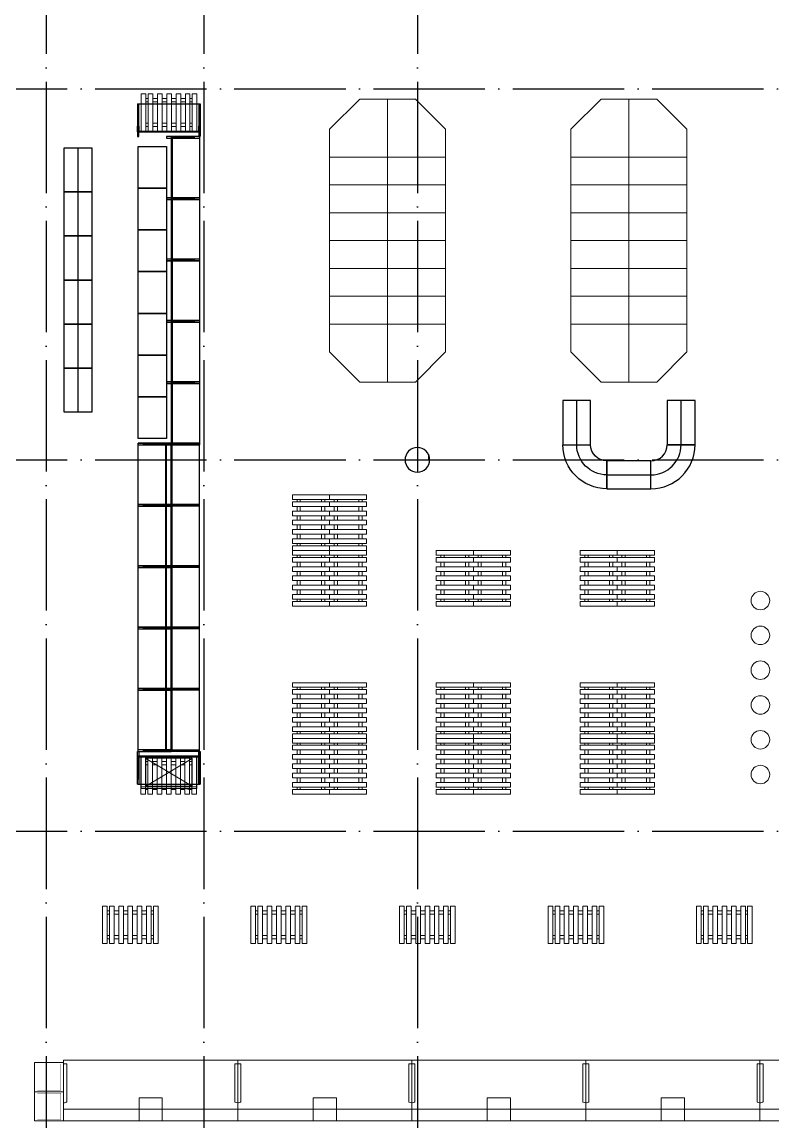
# Model space of a CAD drawing. Extents: x -4497 to 351150, y -50 to 322254.
# Drawn here: x 84252 to 100431, y 127815 to 151525 of the extents above; entities that cross this region are included whole.
import ezdxf
from ezdxf.enums import TextEntityAlignment as Align

# ---------------------------------------------------------------- set-up
doc = ezdxf.new("R2010")
doc.units = 0
doc.header["$LTSCALE"] = 100
doc.linetypes.add('ACAD_ISO04W100', pattern=[30, 24, -3, 0, -3])
doc.linetypes.add('DASHED', pattern=[19.05, 12.7, -6.35])
doc.layers.get('0').update_dxf_attribs({"linetype": 'CONTINUOUS'})
for name, color, linetype in [('axis', 40, 'CONTINUOUS'), ('COLON', 5, 'CONTINUOUS'), ('furn2', 252, 'CONTINUOUS')]:
    doc.layers.add(name, color=color, linetype=linetype)
doc.layers.add('equipment', color=8, linetype='CONTINUOUS', lineweight=0)
doc.layers.add('refr', color=150, linetype='CONTINUOUS', lineweight=15)
doc.layers.add('OBORUD', color=7, linetype='CONTINUOUS', true_color=0x83639d)
doc.styles.add('GENERATED_STYLE_1', font='arial.ttf')

# ---------------------------------------------------------------- blocks, each defined once
blk = doc.blocks.new('пок')
at = {"layer": 'furn2', "color": 7, "linetype": 'ByBlock'}
for points in [[(0, 600), (950, 600), (950, 0), (0, 0), (0, 600)], [(0, 600), (950, 600), (950, 300), (0, 300), (0, 600)]]:
    blk.add_lwpolyline(points, dxfattribs=at)
blk = doc.blocks.new('Колумб 01 1330х610')
at = {"layer": 'furn2', "color": 7}
for p, q in [((0, -710), (0, 0)), ((0, 0), (30, 0)), ((30, 0), (30, -710)), ((1322, -710), (1322, 0)), ((1322, 0), (1352, 0)), ((1352, 0), (1352, -710)), ((15, -100), (15, -610)), ((15, -120), (1345, -120)), ((1337, -100), (1337, -610)), ((1352, -710), (1352, -10)), ((0, -710), (1352, -710))]:
    blk.add_line(p, q, dxfattribs=at)
at = {"layer": 'furn2', "color": 0, "lineweight": 0}
blk.add_line((1352, -100), (0, -100), dxfattribs=at)
at = {"layer": 'furn2', "color": 7}
blk.add_lwpolyline([(0, -100), (15, -610), (30, -100), (1322, -100), (1337, -610), (1352, -100)], dxfattribs=at)
blk = doc.blocks.new('Колумб 01 1330х1320')
at = {"layer": 'furn2', "color": 7}
for p, q in [((0, 0), (1352, 0)), ((1322, 0), (1322, -700)), ((1352, -710), (1352, 0)), ((1352, 0), (1352, -700)), ((0, 0), (0, -700)), ((15, -610), (15, -100)), ((30, -710), (30, 0)), ((1337, -610), (1337, -100)), ((0, -610), (30, -610)), ((0, -610), (1352, -610)), ((0, -1320), (0, -620)), ((0, -710), (1352, -710)), ((0, -710), (30, -710)), ((15, -590), (1337, -590)), ((15, -710), (15, -1220)), ((30, -610), (30, -1320)), ((1322, -610), (1352, -610)), ((1322, -610), (1352, -610)), ((1322, -1320), (1322, -620)), ((1322, -710), (1352, -710)), ((1322, -710), (1352, -710)), ((1337, -710), (1337, -1220)), ((1352, -610), (1352, -1320)), ((1352, -1320), (1352, -620)), ((15, -730), (1337, -730)), ((0, -1320), (1352, -1320))]:
    blk.add_line(p, q, dxfattribs=at)
blk.add_lwpolyline([(30, -610), (15, -100), (0, -610), (0, -710), (15, -1220), (30, -710), (1322, -710), (1337, -1220), (1352, -710), (1352, -610), (1337, -100), (1322, -610)], dxfattribs=at)
blk = doc.blocks.new('Pallete 120-80')
at = {"layer": 'furn2', "color": 0, "linetype": 'ByBlock', "lineweight": 0, "ltscale": 1000}
for p, q in [((-50, 757), (-50, -43)), ((50, 757), (-50, 757)), ((50, -43), (50, 757)), ((100, 757), (100, -43)), ((200, 757), (100, 757)), ((200, -43), (200, 757)), ((300, 757), (300, -43)), ((400, 757), (300, 757)), ((400, -43), (400, 757)), ((500, 757), (500, -43)), ((600, 757), (500, 757)), ((600, -43), (600, 757)), ((700, 757), (700, -43)), ((800, 757), (700, 757)), ((800, -43), (800, 757)), ((900, 757), (900, -43)), ((1000, 757), (900, 757)), ((1000, -43), (1000, 757)), ((1050, 757), (1050, -43)), ((1150, 757), (1050, 757)), ((1150, -43), (1150, 757)), ((100, 657), (50, 657)), ((100, 587), (50, 587)), ((300, 657), (200, 657)), ((300, 587), (200, 587)), ((500, 657), (400, 657)), ((500, 587), (400, 587)), ((700, 657), (600, 657)), ((700, 587), (600, 587)), ((900, 657), (800, 657)), ((900, 587), (800, 587)), ((1050, 657), (1000, 657)), ((1050, 587), (1000, 587)), ((100, 127), (50, 127)), ((100, 57), (50, 57)), ((300, 127), (200, 127)), ((300, 57), (200, 57)), ((500, 127), (400, 127)), ((500, 57), (400, 57)), ((700, 127), (600, 127)), ((700, 57), (600, 57)), ((900, 127), (800, 127)), ((900, 57), (800, 57)), ((1050, 127), (1000, 127)), ((1050, 57), (1000, 57)), ((-50, -43), (50, -43)), ((100, -43), (200, -43)), ((300, -43), (400, -43)), ((500, -43), (600, -43)), ((700, -43), (800, -43)), ((900, -43), (1000, -43)), ((1050, -43), (1150, -43))]:
    blk.add_line(p, q, dxfattribs=at)
blk = doc.blocks.new('пок02')
at = {"layer": 'furn2', "color": 7, "linetype": 'ByBlock'}
for p, q in [((950, 350), (350, 350)), ((0, -600), (0, 0))]:
    blk.add_line(p, q, dxfattribs=at)
for radius in [650, 950, 350]:
    blk.add_arc((0, 350), radius, 270, 0, dxfattribs=at)
blk = doc.blocks.new('Carier (3750)')
at = {"layer": 'refr'}
for p, q in [((107, 3750), (0, 3750)), ((0, 3750), (0, 3750)), ((0, 3750), (0, 0)), ((76, 3688), (76, 3750)), ((901, 3688), (76, 3688)), ((1310, 3750), (107, 3750)), ((1052, 3750), (1052, 0)), ((1310, 0), (1310, 3750)), ((0, 0), (1310, 0)), ((76, 0), (76, 67)), ((76, 67), (901, 67))]:
    blk.add_line(p, q, dxfattribs=at)
for centre, start, end in [((774, 3752), 333.1886, 359.0906), ((774, 2), 359.0906, 26.8114)]:
    blk.add_arc(centre, 142, start, end, dxfattribs=at)
blk = doc.blocks.new('Table_ice_2-1m')
at = {"color": 0, "linetype": 'ByBlock'}
blk.add_lwpolyline([(-500, 0), (500, 0), (500, 2000), (-500, 2000)], close=True, dxfattribs=at)
at = {"color": 0, "linetype": 'DASHED', "ltscale": 5, "const_width": 10}
blk.add_lwpolyline([(-400, 100), (400, 100), (400, 1900), (-400, 1900)], close=True, dxfattribs=at)
blk = doc.blocks.new('Beer 60-70')
at = {"layer": 'refr', "linetype": 'ByBlock', "lineweight": -2}
for p, q in [((-130, 555), (470, 555)), ((-130, -145), (-130, 555)), ((-80, 505), (420, 505)), ((-80, -95), (-80, 505)), ((420, 505), (420, -95)), ((470, 555), (470, -145)), ((420, -95), (-80, -95)), ((470, -145), (-130, -145))]:
    blk.add_line(p, q, dxfattribs=at)
at = {"layer": 'refr'}
for p, q in [((-129, 522), (469, 522)), ((-80, -93), (420, 505)), ((-80, 505), (420, -93))]:
    blk.add_line(p, q, dxfattribs=at)
at = {"layer": 'refr', "linetype": 'ByBlock', "lineweight": -2}
for centre, radius, start, end in [((394, 537), 40.3, 26.7309, 153.2691), ((394, 515), 54.1, 48.3838, 131.6162)]:
    blk.add_arc(centre, radius, start, end, dxfattribs=at)
blk = doc.blocks.new('A$C125E3969')
at = {"layer": 'equipment', "color": 84}
for points in [[(55358, 39777), (54758, 39777), (54108, 39127), (54108, 38527), (55358, 38527), (55358, 39777)], [(55358, 39777), (55958, 39777), (56608, 39127), (56608, 38527), (55358, 38527), (55358, 39777)], [(60558, 39777), (59958, 39777), (59308, 39127), (59308, 38527), (60558, 38527), (60558, 39777)], [(60558, 39777), (61158, 39777), (61808, 39127), (61808, 38527), (60558, 38527), (60558, 39777)], [(55358, 33677), (54758, 33677), (54108, 34327), (54108, 34927), (55358, 34927), (55358, 33677)], [(55358, 33677), (55958, 33677), (56608, 34327), (56608, 34927), (55358, 34927), (55358, 33677)], [(60558, 33677), (59958, 33677), (59308, 34327), (59308, 34927), (60558, 34927), (60558, 33677)], [(60558, 33677), (61158, 33677), (61808, 34327), (61808, 34927), (60558, 34927), (60558, 33677)]]:
    blk.add_lwpolyline(points, dxfattribs=at)
for points in [[(54108, 37927), (54108, 38527), (55358, 38527), (55358, 37927)], [(56608, 37927), (56608, 38527), (55358, 38527), (55358, 37927)], [(59308, 37927), (59308, 38527), (60558, 38527), (60558, 37927)], [(61808, 37927), (61808, 38527), (60558, 38527), (60558, 37927)], [(54108, 37327), (54108, 37927), (55358, 37927), (55358, 37327)], [(56608, 37327), (56608, 37927), (55358, 37927), (55358, 37327)], [(59308, 37327), (59308, 37927), (60558, 37927), (60558, 37327)], [(61808, 37327), (61808, 37927), (60558, 37927), (60558, 37327)], [(54108, 36727), (54108, 37327), (55358, 37327), (55358, 36727)], [(56608, 36727), (56608, 37327), (55358, 37327), (55358, 36727)], [(59308, 36727), (59308, 37327), (60558, 37327), (60558, 36727)], [(61808, 36727), (61808, 37327), (60558, 37327), (60558, 36727)], [(54108, 36127), (54108, 36727), (55358, 36727), (55358, 36127)], [(56608, 36127), (56608, 36727), (55358, 36727), (55358, 36127)], [(59308, 36127), (59308, 36727), (60558, 36727), (60558, 36127)], [(61808, 36127), (61808, 36727), (60558, 36727), (60558, 36127)], [(54108, 35527), (54108, 36127), (55358, 36127), (55358, 35527)], [(56608, 35527), (56608, 36127), (55358, 36127), (55358, 35527)], [(59308, 35527), (59308, 36127), (60558, 36127), (60558, 35527)], [(61808, 35527), (61808, 36127), (60558, 36127), (60558, 35527)], [(54108, 34927), (54108, 35527), (55358, 35527), (55358, 34927)], [(56608, 34927), (56608, 35527), (55358, 35527), (55358, 34927)], [(59308, 34927), (59308, 35527), (60558, 35527), (60558, 34927)], [(61808, 34927), (61808, 35527), (60558, 35527), (60558, 34927)]]:
    blk.add_lwpolyline(points, close=True, dxfattribs=at)
at = {"layer": 'equipment', "color": 252, "linetype": 'Continuous', "lineweight": 18, "elevation": 0}
for points in [[(50005, 17750), (50505, 17750), (50505, 18250), (50005, 18250), (50005, 17750)], [(53755, 17750), (54255, 17750), (54255, 18250), (53755, 18250), (53755, 17750)], [(57505, 17750), (58005, 17750), (58005, 18250), (57505, 18250), (57505, 17750)], [(61255, 17750), (61755, 17750), (61755, 18250), (61255, 18250), (61255, 17750)]]:
    blk.add_lwpolyline(points, dxfattribs=at)
at = {"layer": 'furn2', "elevation": 1}
for points in [[(49988, 38757), (50598, 38757), (50598, 37857), (49988, 37857)], [(49988, 37857), (50598, 37857), (50598, 36957), (49988, 36957)], [(49988, 36957), (50598, 36957), (50598, 36057), (49988, 36057)], [(49988, 36057), (50598, 36057), (50598, 35157), (49988, 35157)], [(49988, 35157), (50598, 35157), (50598, 34257), (49988, 34257)], [(49988, 34257), (50598, 34257), (50598, 33357), (49988, 33357)], [(49988, 33357), (50598, 33357), (50598, 32457), (49988, 32457)]]:
    blk.add_lwpolyline(points, close=True, dxfattribs=at)
at = {"layer": 'furn2', "color": 252, "linetype": 'Continuous', "lineweight": 18}
for centre in [(63391, 28967, 1), (63391, 28217, 1), (63391, 27467, 1), (63391, 26717, 1), (63391, 25967, 1), (63391, 25217, 1)]:
    blk.add_circle(centre, 200, dxfattribs=at)
at = {"layer": 'furn2'}
for name, p, rotation in [('Pallete 120-80', (51202, 39844, 1), 180), ('пок', (48988, 37775, 1), 90), ('пок', (48988, 36825, 1), 90), ('пок', (48988, 35875, 1), 90), ('пок', (48988, 34925, 1), 90), ('пок', (48988, 33975, 1), 90), ('пок', (48988, 33025, 1), 90), ('Pallete 120-80', (53351, 31197, 1), 270), ('Pallete 120-80', (54151, 31197, 1), 270), ('Pallete 120-80', (53351, 29997, 1), 270), ('Pallete 120-80', (54151, 29997, 1), 270), ('Pallete 120-80', (56451, 29997, 1), 270), ('Pallete 120-80', (57251, 29997, 1), 270), ('Pallete 120-80', (59551, 29997, 1), 270), ('Pallete 120-80', (60351, 29997, 1), 270), ('Pallete 120-80', (53351, 27147, 1), 270), ('Pallete 120-80', (54151, 27147, 1), 270), ('Pallete 120-80', (56451, 27147, 1), 270), ('Pallete 120-80', (57251, 27147, 1), 270), ('Pallete 120-80', (59551, 27147, 1), 270), ('Pallete 120-80', (60351, 27147, 1), 270), ('Pallete 120-80', (53351, 25947, 1), 270), ('Pallete 120-80', (54151, 25947, 1), 270), ('Pallete 120-80', (56451, 25947, 1), 270), ('Pallete 120-80', (57251, 25947, 1), 270), ('Pallete 120-80', (59551, 25947, 1), 270), ('Pallete 120-80', (60351, 25947, 1), 270), ('Pallete 120-80', (51194, 25554, 1), 180), ('Pallete 120-80', (50366, 22335, 19), 180), ('Pallete 120-80', (53566, 22335, 19), 180), ('Pallete 120-80', (56766, 22335, 19), 180), ('Pallete 120-80', (59966, 22335, 19), 180), ('Pallete 120-80', (63166, 22335, 19), 180)]:
    blk.add_blockref(name, p, dxfattribs=dict(at, rotation=rotation))
at = {"layer": 'furn2', "color": 0, "lineweight": 0, "xscale": -1}
for p, rotation in [((49972, 38967, 1), 180), ((50598, 38967, 1), 90), ((50598, 37645, 1), 90), ((50598, 36323, 1), 90), ((50598, 35001, 1), 90), ((50598, 33679, 1), 90)]:
    blk.add_blockref('Колумб 01 1330х610', p, dxfattribs=dict(at, rotation=rotation))
at = {"layer": 'furn2', "xscale": -1, "rotation": 90}
for p in [(59733, 33277), (61983, 33277)]:
    blk.add_blockref('пок', p, dxfattribs=at)
at = {"layer": 'furn2', "color": 0, "lineweight": 0, "rotation": 90}
for p in [(49988, 31005, 1), (49988, 29683, 1), (49988, 28361, 1), (49988, 27039, 1), (49988, 25717, 1)]:
    blk.add_blockref('Колумб 01 1330х1320', p, dxfattribs=at)
at = {"layer": 'furn2', "xscale": -1}
for name, p in [('пок02', (60083, 31977)), ('пок', (61033, 31377))]:
    blk.add_blockref(name, p, dxfattribs=at)
at = {"layer": 'furn2'}
blk.add_blockref('пок02', (61033, 31977), dxfattribs=at)
at = {"layer": 'furn2', "color": 0, "lineweight": 0}
blk.add_blockref('Колумб 01 1330х610', (49972, 25717, 1), dxfattribs=at)
at = {"layer": 'refr', "xscale": -2, "rotation": 180}
blk.add_blockref('Beer 60-70', (50308, 25472, 1), dxfattribs=at)
at = {"layer": 'refr', "xscale": 0.6299212598532904, "yscale": 0.3149606299266452, "zscale": 0.3937007874015748, "rotation": 180}
for p in [(48065, 19010, 0), (48065, 18380, 0)]:
    blk.add_blockref('Table_ice_2-1m', p, dxfattribs=at)
at = {"layer": 'refr', "color": 94, "lineweight": 0, "rotation": 270}
for p in [(48380, 19060, 0), (52130, 19060, 0), (55880, 19060, 0), (59630, 19060, 0), (63380, 19060, 0)]:
    blk.add_blockref('Carier (3750)', p, dxfattribs=at)
at = {"layer": 'refr', "color": 5, "lineweight": 0, "style": 'GENERATED_STYLE_1'}
for p in [(31750, 11184, 0), (26627, 8259, 0), (27247, 8259, 0)]:
    blk.add_attdef('txt', text='', height=120, dxfattribs=at).set_placement(p, align=Align.BOTTOM_LEFT)

msp = doc.modelspace()

# ---------------------------------------------------------------- linework, layer by layer
at = {"layer": 'axis', "linetype": 'ACAD_ISO04W100'}
for p, q in [((84769.3, 318243.4), (84769.3, 84615.2)), ((88169.3, 318243.4), (88169.3, 84615.2)), ((92769.3, 318243.4), (92769.3, 84615.2)), ((-1176.8, 150087.2), (272433.1, 150087.2)), ((-1176.8, 142087.2), (272433.1, 142087.2)), ((-1176.8, 134087.2), (272433.1, 134087.2))]:
    msp.add_line(p, q, dxfattribs=at)
at = {"layer": 'COLON', "lineweight": 30}
msp.add_lwpolyline([(92504.3, 142087.2, 1), (93034.3, 142087.2, 1)], format="xyb", close=True, dxfattribs=at)
msp.add_lwpolyline([(93019.3, 142087.2), (93019.3, 142212.2)], dxfattribs=at)

# ---------------------------------------------------------------- block references
at = {"layer": 'OBORUD'}
msp.add_blockref('A$C125E3969', (36769.3, 110087.2), dxfattribs=at)

doc.saveas('drawing.dxf')
